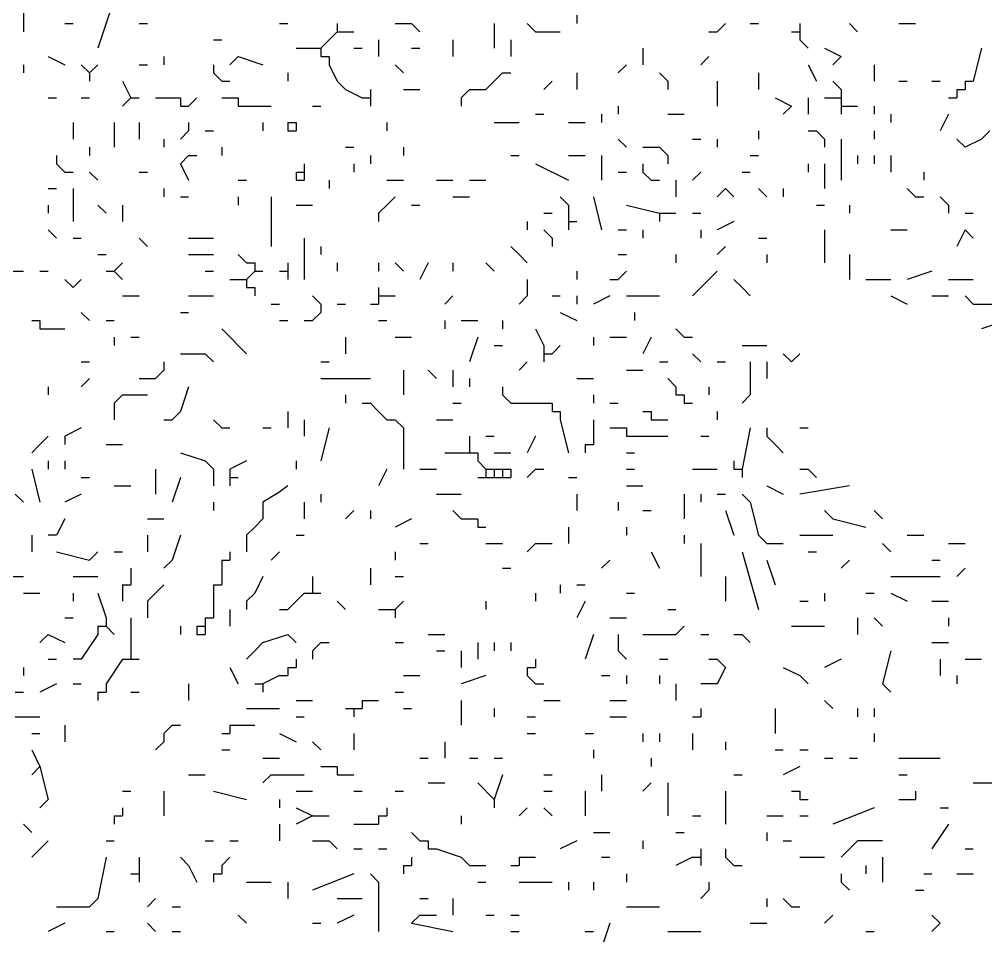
# Model space of a CAD drawing. Header units: inches. Extents: x 0 to 7.16, y 0 to 9.76.
# Drawn here: x 3.055 to 4.225, y 5.195 to 6.305 of the extents above; entities that cross this region are included whole.
import ezdxf

# ---------------------------------------------------------------- set-up
doc = ezdxf.new("R2010")
doc.units = ezdxf.units.IN
doc.header["$MEASUREMENT"] = 0

# ---------------------------------------------------------------- blocks, each defined once
blk = doc.blocks.new('drevoo')
at = {"linetype": 'Continuous'}
for points in [[(184.3202, -561.2801), (184.3002, -561.3401)], [(184.2102, -561.2901), (184.2102, -561.3201)], [(184.8802, -561.3001), (184.8802, -561.3101)], [(184.2602, -561.3101), (184.2702, -561.3101)], [(184.3502, -561.3101), (184.3602, -561.3101)], [(184.5202, -561.3101), (184.5302, -561.3101)], [(184.5902, -561.3101), (184.5902, -561.3201)], [(184.6602, -561.3101), (184.6802, -561.3101)], [(184.6802, -561.3101), (184.6902, -561.3201)], [(184.7802, -561.3101), (184.7802, -561.3401)], [(184.8202, -561.3101), (184.8302, -561.3201)], [(185.0602, -561.3101), (185.0502, -561.3201)], [(185.0902, -561.3101), (185.1002, -561.3101)], [(185.1502, -561.3101), (185.1502, -561.3201)], [(185.2102, -561.3101), (185.2202, -561.3201)], [(185.2702, -561.3101), (185.2902, -561.3101)], [(184.4402, -561.3301), (184.4502, -561.3301)], [(184.5902, -561.3201), (184.5702, -561.3401)], [(184.5902, -561.3201), (184.6002, -561.3201)], [(184.6002, -561.3201), (184.6102, -561.3201)], [(184.6402, -561.3301), (184.6402, -561.3501)], [(184.7302, -561.3301), (184.7302, -561.3501)], [(184.8002, -561.3301), (184.8002, -561.3501)], [(184.8302, -561.3201), (184.8602, -561.3201)], [(185.0402, -561.3201), (185.0502, -561.3201)], [(185.1402, -561.3201), (185.1502, -561.3201)], [(185.1502, -561.3201), (185.1502, -561.3301)], [(185.1502, -561.3301), (185.1602, -561.3401)], [(184.5402, -561.3401), (184.5602, -561.3401)], [(184.5602, -561.3401), (184.5702, -561.3401)], [(184.5702, -561.3401), (184.5702, -561.3501)], [(184.6102, -561.3401), (184.6202, -561.3401)], [(184.6802, -561.3401), (184.6902, -561.3401)], [(184.9602, -561.3401), (184.9602, -561.3601)], [(185.1802, -561.3401), (185.2002, -561.3501)], [(185.3702, -561.3401), (185.3602, -561.3801)], [(184.2402, -561.3501), (184.2602, -561.3601)], [(184.3802, -561.3501), (184.3802, -561.3601)], [(184.4602, -561.3601), (184.4702, -561.3501), (184.5002, -561.3601)], [(184.5702, -561.3501), (184.5802, -561.3501)], [(184.5802, -561.3501), (184.5802, -561.3601)], [(185.0402, -561.3501), (185.0302, -561.3601)], [(185.2002, -561.3501), (185.1902, -561.3601)], [(184.2102, -561.3601), (184.2102, -561.3701)], [(184.2802, -561.3601), (184.2902, -561.3701)], [(184.3002, -561.3601), (184.2902, -561.3701)], [(184.3502, -561.3601), (184.3602, -561.3601)], [(184.4402, -561.3601), (184.4402, -561.3701)], [(184.5802, -561.3601), (184.5902, -561.3801)], [(184.6602, -561.3601), (184.6702, -561.3701)], [(184.9402, -561.3601), (184.9302, -561.3701)], [(185.1602, -561.3601), (185.1702, -561.3801)], [(185.2402, -561.3601), (185.2402, -561.3801)], [(184.2902, -561.3701), (184.2902, -561.3801)], [(184.4402, -561.3701), (184.4502, -561.3801)], [(184.5302, -561.3701), (184.5302, -561.3801)], [(184.7902, -561.3701), (184.7802, -561.3801)], [(184.7902, -561.3701), (184.8002, -561.3701)], [(184.8802, -561.3701), (184.8802, -561.3901)], [(184.9802, -561.3701), (184.9902, -561.3801)], [(185.1002, -561.3701), (185.1002, -561.3901)], [(184.3302, -561.3801), (184.3402, -561.4001)], [(184.4502, -561.3801), (184.4602, -561.3801)], [(184.5902, -561.3801), (184.6002, -561.3901)], [(184.7802, -561.3801), (184.7702, -561.3901)], [(184.8502, -561.3801), (184.8402, -561.3901)], [(184.9902, -561.3801), (184.9902, -561.3901)], [(185.0502, -561.3801), (185.0502, -561.4101)], [(185.1902, -561.3801), (185.2002, -561.3901)], [(185.2702, -561.3801), (185.2802, -561.3801)], [(185.3102, -561.3801), (185.3202, -561.3801)], [(185.3502, -561.3801), (185.3502, -561.3901)], [(185.3502, -561.3801), (185.3602, -561.3801)], [(184.2402, -561.4001), (184.2502, -561.4001)], [(184.2802, -561.4001), (184.2902, -561.4001)], [(184.3402, -561.4001), (184.3302, -561.4101)], [(184.3402, -561.4001), (184.3502, -561.4001)], [(184.3702, -561.4001), (184.3902, -561.4001)], [(184.3902, -561.4001), (184.4002, -561.4001)], [(184.4002, -561.4001), (184.4002, -561.4101)], [(184.4202, -561.4001), (184.4102, -561.4101)], [(184.4502, -561.4001), (184.4602, -561.4001)], [(184.4602, -561.4001), (184.4702, -561.4001)], [(184.4702, -561.4001), (184.4702, -561.4101)], [(184.6002, -561.3901), (184.6202, -561.4001)], [(184.6202, -561.4001), (184.6302, -561.4001)], [(184.6302, -561.3901), (184.6302, -561.4001)], [(184.6302, -561.4001), (184.6302, -561.4101)], [(184.6702, -561.3901), (184.6902, -561.3901)], [(184.7502, -561.3901), (184.7402, -561.4001)], [(184.7402, -561.4001), (184.7402, -561.4101)], [(184.7502, -561.3901), (184.7702, -561.3901)], [(185.1202, -561.4001), (185.1402, -561.4101)], [(185.1602, -561.4001), (185.1602, -561.4201)], [(185.1802, -561.4001), (185.1902, -561.4001)], [(185.1902, -561.4001), (185.2002, -561.4001)], [(185.2002, -561.3901), (185.2002, -561.4001)], [(185.2002, -561.4001), (185.2002, -561.4101)], [(185.3302, -561.4001), (185.3402, -561.4001)], [(185.3402, -561.3901), (185.3402, -561.4001)], [(185.3402, -561.3901), (185.3502, -561.3901)], [(184.4002, -561.4101), (184.4102, -561.4101)], [(184.4702, -561.4101), (184.4802, -561.4101)], [(184.4802, -561.4101), (184.5102, -561.4101)], [(184.5602, -561.4101), (184.5702, -561.4101)], [(184.9302, -561.4101), (184.9302, -561.4201)], [(185.1402, -561.4101), (185.1302, -561.4201)], [(185.2002, -561.4101), (185.2002, -561.4201)], [(185.2002, -561.4101), (185.2102, -561.4101)], [(185.2102, -561.4101), (185.2202, -561.4101)], [(185.2402, -561.4101), (185.2402, -561.4201)], [(184.8302, -561.4201), (184.8402, -561.4201)], [(184.9102, -561.4201), (184.9102, -561.4301)], [(184.9902, -561.4201), (185.0102, -561.4201)], [(185.2602, -561.4201), (185.2602, -561.4301)], [(185.3302, -561.4201), (185.3202, -561.4401)], [(184.2702, -561.4301), (184.2702, -561.4501)], [(184.3202, -561.4301), (184.3202, -561.4601)], [(184.3502, -561.4301), (184.3502, -561.4501)], [(184.4102, -561.4301), (184.4102, -561.4401)], [(184.5002, -561.4301), (184.5002, -561.4401)], [(184.5302, -561.4301), (184.5302, -561.4401)], [(184.5302, -561.4301), (184.5402, -561.4301)], [(184.5402, -561.4301), (184.5402, -561.4401)], [(184.6502, -561.4301), (184.6502, -561.4401)], [(184.7802, -561.4301), (184.8102, -561.4301)], [(184.8702, -561.4301), (184.8902, -561.4301)], [(184.4102, -561.4401), (184.4002, -561.4501)], [(184.4302, -561.4401), (184.4402, -561.4401)], [(184.5302, -561.4401), (184.5402, -561.4401)], [(185.1002, -561.4401), (185.1002, -561.4501)], [(185.1602, -561.4401), (185.1702, -561.4401)], [(185.1702, -561.4401), (185.1802, -561.4501)], [(185.2402, -561.4401), (185.2402, -561.4501)], [(185.3802, -561.4401), (185.3702, -561.4501)], [(184.3802, -561.4501), (184.3802, -561.4601)], [(184.9302, -561.4501), (184.9402, -561.4601)], [(185.0202, -561.4501), (185.0302, -561.4501)], [(185.0502, -561.4501), (185.0502, -561.4601)], [(185.1802, -561.4501), (185.1802, -561.4601)], [(185.2002, -561.4501), (185.2002, -561.5001)], [(185.3402, -561.4501), (185.3502, -561.4601)], [(185.3702, -561.4501), (185.3502, -561.4601)], [(184.2502, -561.4701), (184.2502, -561.4801)], [(184.2902, -561.4601), (184.2902, -561.4701)], [(184.4102, -561.4701), (184.4002, -561.4801)], [(184.4102, -561.4701), (184.4202, -561.4701)], [(184.4502, -561.4601), (184.4502, -561.4701)], [(184.6002, -561.4601), (184.6102, -561.4601)], [(184.6302, -561.4701), (184.6302, -561.4801)], [(184.6702, -561.4601), (184.6702, -561.4701)], [(184.8002, -561.4701), (184.8102, -561.4701)], [(184.8702, -561.4701), (184.8902, -561.4701)], [(184.9102, -561.4701), (184.9102, -561.5001)], [(184.9602, -561.4601), (184.9802, -561.4601)], [(184.9802, -561.4601), (184.9902, -561.4701)], [(184.9902, -561.4701), (184.9902, -561.4801)], [(185.0902, -561.4701), (185.1002, -561.4701)], [(185.2202, -561.4701), (185.2202, -561.4801)], [(185.2402, -561.4701), (185.2402, -561.4801)], [(185.2602, -561.4701), (185.2602, -561.4901)], [(184.2502, -561.4801), (184.2602, -561.4901)], [(184.4002, -561.4801), (184.4102, -561.5001)], [(184.5502, -561.4801), (184.5502, -561.4901)], [(184.6102, -561.4801), (184.6102, -561.4901)], [(184.8302, -561.4801), (184.8702, -561.5001)], [(184.9602, -561.4801), (184.9602, -561.4901)], [(185.1602, -561.4801), (185.1602, -561.4901)], [(185.1802, -561.4801), (185.1802, -561.5101)], [(184.2602, -561.4901), (184.2702, -561.4901)], [(184.2902, -561.4901), (184.3002, -561.5001)], [(184.3502, -561.4901), (184.3602, -561.4901)], [(184.5402, -561.4901), (184.5402, -561.5001)], [(184.5402, -561.4901), (184.5502, -561.4901)], [(184.5502, -561.4901), (184.5502, -561.5001)], [(184.9302, -561.4901), (184.9402, -561.4901)], [(184.9602, -561.4901), (184.9702, -561.5001)], [(185.0302, -561.4901), (185.0202, -561.5001)], [(185.0802, -561.4901), (185.0902, -561.4901)], [(185.3002, -561.4901), (185.3002, -561.5001)], [(184.4702, -561.5001), (184.4802, -561.5001)], [(184.5402, -561.5001), (184.5502, -561.5001)], [(184.5802, -561.5001), (184.5802, -561.5101)], [(184.6502, -561.5001), (184.6702, -561.5001)], [(184.7102, -561.5001), (184.7302, -561.5001)], [(184.7502, -561.5001), (184.7702, -561.5001)], [(184.9702, -561.5001), (184.9802, -561.5001)], [(185.0002, -561.5001), (185.0002, -561.5201)], [(184.2402, -561.5101), (184.2502, -561.5101)], [(184.2702, -561.5101), (184.2702, -561.5501)], [(184.3802, -561.5101), (184.3802, -561.5201)], [(185.0602, -561.5101), (185.0502, -561.5201)], [(185.0602, -561.5101), (185.0702, -561.5201)], [(185.1002, -561.5101), (185.1102, -561.5201)], [(185.1302, -561.5101), (185.1302, -561.5201)], [(185.2802, -561.5101), (185.2902, -561.5201)], [(184.4002, -561.5201), (184.4102, -561.5201)], [(184.4702, -561.5201), (184.4702, -561.5301)], [(184.5102, -561.5201), (184.5102, -561.5801)], [(184.6602, -561.5201), (184.6502, -561.5301)], [(184.7302, -561.5201), (184.7502, -561.5201)], [(184.8602, -561.5201), (184.8702, -561.5301)], [(184.9002, -561.5201), (184.9102, -561.5601)], [(185.2902, -561.5201), (185.3002, -561.5201)], [(185.3202, -561.5201), (185.3302, -561.5301)], [(184.2402, -561.5301), (184.2402, -561.5401)], [(184.3002, -561.5301), (184.3102, -561.5401)], [(184.3302, -561.5301), (184.3302, -561.5501)], [(184.5402, -561.5301), (184.5602, -561.5301)], [(184.6502, -561.5301), (184.6402, -561.5401)], [(184.6402, -561.5401), (184.6402, -561.5501)], [(184.6802, -561.5301), (184.6902, -561.5301)], [(184.8402, -561.5401), (184.8502, -561.5401)], [(184.8702, -561.5301), (184.8702, -561.5401)], [(184.8702, -561.5401), (184.8702, -561.5501)], [(184.9402, -561.5301), (184.9802, -561.5401)], [(184.9802, -561.5401), (184.9802, -561.5501)], [(184.9802, -561.5401), (184.9902, -561.5401)], [(184.9902, -561.5401), (185.0002, -561.5401)], [(185.0202, -561.5401), (185.0302, -561.5401)], [(185.1702, -561.5301), (185.1802, -561.5301)], [(185.2102, -561.5301), (185.2102, -561.5401)], [(185.3302, -561.5301), (185.3302, -561.5401)], [(185.3502, -561.5401), (185.3602, -561.5401)], [(184.8202, -561.5501), (184.8202, -561.5601)], [(184.8702, -561.5501), (184.8702, -561.5601)], [(184.8702, -561.5501), (184.8802, -561.5501)], [(185.0702, -561.5501), (185.0502, -561.5601)], [(184.2402, -561.5601), (184.2502, -561.5701)], [(184.8402, -561.5601), (184.8502, -561.5701)], [(184.9302, -561.5601), (184.9402, -561.5601)], [(184.9602, -561.5601), (184.9602, -561.5701)], [(185.0302, -561.5601), (185.0302, -561.5701)], [(185.1802, -561.5601), (185.1802, -561.6001)], [(185.2602, -561.5601), (185.2802, -561.5601)], [(185.3502, -561.5601), (185.3402, -561.5801)], [(185.3502, -561.5601), (185.3602, -561.5701)], [(184.2702, -561.5701), (184.2802, -561.5701)], [(184.3502, -561.5701), (184.3602, -561.5801)], [(184.4102, -561.5701), (184.4402, -561.5701)], [(184.5502, -561.5701), (184.5502, -561.6201)], [(184.8502, -561.5701), (184.8502, -561.5801)], [(185.1002, -561.5701), (185.1102, -561.5701)], [(184.5702, -561.5801), (184.5702, -561.5901)], [(184.8002, -561.5801), (184.8102, -561.5901)], [(185.0602, -561.5801), (185.0502, -561.5901)], [(184.3002, -561.5901), (184.3102, -561.5901)], [(184.4102, -561.5901), (184.4402, -561.5901)], [(184.4702, -561.5901), (184.4802, -561.6001)], [(184.8102, -561.5901), (184.8202, -561.6001)], [(184.9302, -561.5901), (184.9402, -561.5901)], [(185.0002, -561.5901), (185.0002, -561.6001)], [(185.1102, -561.5901), (185.1102, -561.6001)], [(185.2102, -561.5901), (185.2102, -561.6201)], [(184.1702, -561.6101), (184.2102, -561.6101)], [(184.2302, -561.6101), (184.2402, -561.6101)], [(184.3102, -561.6101), (184.3202, -561.6101)], [(184.3302, -561.6001), (184.3202, -561.6101)], [(184.3202, -561.6101), (184.3302, -561.6201)], [(184.4302, -561.6101), (184.4402, -561.6101)], [(184.4802, -561.6001), (184.4902, -561.6001)], [(184.4902, -561.6101), (184.4802, -561.6201)], [(184.4902, -561.6001), (184.4902, -561.6101)], [(184.4902, -561.6101), (184.5002, -561.6101)], [(184.5202, -561.6101), (184.5302, -561.6101)], [(184.5302, -561.6001), (184.5302, -561.6101)], [(184.5302, -561.6101), (184.5302, -561.6201)], [(184.5902, -561.6001), (184.5902, -561.6101)], [(184.6402, -561.6001), (184.6402, -561.6101)], [(184.6602, -561.6001), (184.6702, -561.6101)], [(184.7002, -561.6001), (184.6902, -561.6201)], [(184.7302, -561.6001), (184.7302, -561.6101)], [(184.7702, -561.6001), (184.7802, -561.6101)], [(184.8802, -561.6101), (184.8802, -561.6201)], [(184.9402, -561.6101), (184.9302, -561.6201)], [(185.0502, -561.6101), (185.0402, -561.6201)], [(185.3102, -561.6101), (185.2802, -561.6201)], [(184.2602, -561.6201), (184.2702, -561.6301)], [(184.2802, -561.6201), (184.2702, -561.6301)], [(184.4602, -561.6201), (184.4702, -561.6201)], [(184.4702, -561.6201), (184.4802, -561.6201)], [(184.4802, -561.6201), (184.4802, -561.6301)], [(184.8202, -561.6201), (184.8202, -561.6401)], [(184.9202, -561.6201), (184.9302, -561.6201)], [(185.0402, -561.6201), (185.0302, -561.6301)], [(185.0702, -561.6201), (185.0802, -561.6301)], [(185.2302, -561.6201), (185.2602, -561.6201)], [(185.3302, -561.6201), (185.3602, -561.6201)], [(184.4802, -561.6301), (184.4902, -561.6301)], [(184.4902, -561.6301), (184.4902, -561.6401)], [(184.6402, -561.6301), (184.6402, -561.6401)], [(185.0302, -561.6301), (185.0202, -561.6401)], [(185.0802, -561.6301), (185.0902, -561.6401)], [(184.3302, -561.6401), (184.3502, -561.6401)], [(184.4102, -561.6401), (184.4402, -561.6401)], [(184.5602, -561.6401), (184.5702, -561.6501)], [(184.6402, -561.6401), (184.6402, -561.6501)], [(184.6402, -561.6401), (184.6502, -561.6401)], [(184.6502, -561.6401), (184.6602, -561.6401)], [(184.7302, -561.6401), (184.7202, -561.6501)], [(184.8202, -561.6401), (184.8102, -561.6501)], [(184.8502, -561.6401), (184.8602, -561.6401)], [(184.8802, -561.6401), (184.8802, -561.6501)], [(184.9202, -561.6401), (184.9002, -561.6501)], [(184.9402, -561.6401), (184.9802, -561.6401)], [(185.2602, -561.6401), (185.2802, -561.6501)], [(185.3102, -561.6401), (185.3302, -561.6401)], [(185.3502, -561.6401), (185.3602, -561.6501)], [(184.5102, -561.6501), (184.5202, -561.6501)], [(184.5702, -561.6501), (184.5702, -561.6601)], [(184.5902, -561.6501), (184.6002, -561.6501)], [(184.6302, -561.6501), (184.6402, -561.6501)], [(185.3602, -561.6501), (185.4002, -561.6501)], [(184.2202, -561.6701), (184.2302, -561.6701)], [(184.2302, -561.6701), (184.2302, -561.6801)], [(184.2802, -561.6601), (184.2902, -561.6701)], [(184.3102, -561.6701), (184.3202, -561.6701)], [(184.4002, -561.6601), (184.4102, -561.6601)], [(184.5202, -561.6701), (184.5302, -561.6701)], [(184.5502, -561.6701), (184.5602, -561.6701)], [(184.5702, -561.6601), (184.5602, -561.6701)], [(184.6402, -561.6701), (184.6502, -561.6701)], [(184.7202, -561.6701), (184.7202, -561.6801)], [(184.7402, -561.6701), (184.7602, -561.6701)], [(184.7902, -561.6701), (184.7902, -561.6801)], [(184.8602, -561.6601), (184.8802, -561.6701)], [(184.9502, -561.6601), (184.9502, -561.6701)], [(185.4002, -561.6701), (185.3702, -561.6801)], [(184.2302, -561.6801), (184.2402, -561.6801)], [(184.2402, -561.6801), (184.2602, -561.6801)], [(184.4502, -561.6801), (184.4802, -561.7101)], [(184.8302, -561.6801), (184.8402, -561.7001)], [(185.0002, -561.6801), (185.0102, -561.6901)], [(184.3202, -561.6901), (184.3202, -561.7001)], [(184.3402, -561.6901), (184.3502, -561.6901)], [(184.6002, -561.6901), (184.6002, -561.7101)], [(184.6602, -561.6901), (184.6802, -561.6901)], [(184.7602, -561.6901), (184.7502, -561.7201)], [(184.9002, -561.6901), (184.9002, -561.7001)], [(184.9202, -561.6901), (184.9402, -561.6901)], [(184.9702, -561.6901), (184.9602, -561.7101)], [(185.0102, -561.6901), (185.0202, -561.6901)], [(184.7802, -561.7001), (184.7902, -561.7001)], [(184.8402, -561.7001), (184.8402, -561.7101)], [(184.8602, -561.7001), (184.8502, -561.7101)], [(185.0802, -561.7001), (185.1102, -561.7001)], [(184.4002, -561.7101), (184.4302, -561.7101)], [(184.4302, -561.7101), (184.4402, -561.7201)], [(184.8402, -561.7101), (184.8402, -561.7201)], [(184.8402, -561.7101), (184.8502, -561.7101)], [(185.0202, -561.7101), (185.0302, -561.7201)], [(185.1502, -561.7101), (185.1402, -561.7201), (185.1302, -561.7101)], [(184.2802, -561.7201), (184.2902, -561.7201)], [(184.3802, -561.7201), (184.3802, -561.7301)], [(184.5702, -561.7201), (184.5802, -561.7201)], [(184.8202, -561.7201), (184.8102, -561.7301)], [(184.9802, -561.7201), (184.9902, -561.7201)], [(185.0502, -561.7201), (185.0602, -561.7201)], [(185.0902, -561.7201), (185.0902, -561.7601)], [(185.1102, -561.7201), (185.1102, -561.7401)], [(184.2902, -561.7401), (184.2802, -561.7501)], [(184.3502, -561.7401), (184.3702, -561.7401)], [(184.3802, -561.7301), (184.3702, -561.7401)], [(184.5702, -561.7401), (184.6302, -561.7401)], [(184.6702, -561.7301), (184.6702, -561.7601)], [(184.7002, -561.7301), (184.7102, -561.7401)], [(184.7302, -561.7301), (184.7302, -561.7501)], [(184.7502, -561.7401), (184.7502, -561.7501)], [(184.8802, -561.7401), (184.9002, -561.7401)], [(184.9402, -561.7301), (184.9602, -561.7301)], [(184.9902, -561.7401), (185.0002, -561.7501)], [(184.2402, -561.7501), (184.2402, -561.7601)], [(184.4102, -561.7501), (184.4002, -561.7801)], [(184.7902, -561.7501), (184.7902, -561.7601)], [(185.0002, -561.7501), (185.0002, -561.7601)], [(185.0402, -561.7501), (185.0402, -561.7601)], [(184.3302, -561.7601), (184.3202, -561.7701)], [(184.3302, -561.7601), (184.3602, -561.7601)], [(184.6002, -561.7601), (184.6002, -561.7701)], [(184.7902, -561.7601), (184.8002, -561.7701)], [(184.9002, -561.7601), (184.9002, -561.7701)], [(185.0002, -561.7601), (185.0102, -561.7601)], [(185.0102, -561.7601), (185.0102, -561.7701)], [(185.0902, -561.7601), (185.0802, -561.7701)], [(184.3202, -561.7701), (184.3202, -561.7901)], [(184.6202, -561.7701), (184.6302, -561.7701)], [(184.6302, -561.7701), (184.6402, -561.7801)], [(184.7302, -561.7701), (184.7402, -561.7701)], [(184.8002, -561.7701), (184.8502, -561.7701)], [(184.8502, -561.7701), (184.8502, -561.7801)], [(184.9202, -561.7701), (184.9302, -561.7701)], [(185.0102, -561.7701), (185.0202, -561.7701)], [(184.4002, -561.7801), (184.3902, -561.7901)], [(184.5302, -561.7801), (184.5302, -561.8001)], [(184.6402, -561.7801), (184.6502, -561.7901)], [(184.8502, -561.7801), (184.8602, -561.7801)], [(184.8602, -561.7801), (184.8602, -561.7901)], [(184.9602, -561.7801), (184.9702, -561.7801)], [(184.9702, -561.7801), (184.9702, -561.7901)], [(185.0502, -561.7801), (185.0502, -561.7901)], [(184.3802, -561.7901), (184.3902, -561.7901)], [(184.4402, -561.7901), (184.4502, -561.8001)], [(184.5502, -561.7901), (184.5502, -561.8101)], [(184.6502, -561.7901), (184.6602, -561.7901)], [(184.6602, -561.7901), (184.6702, -561.8001)], [(184.7102, -561.7901), (184.7302, -561.7901)], [(184.8602, -561.7901), (184.8702, -561.8301)], [(184.9002, -561.7901), (184.9002, -561.8101)], [(184.9702, -561.7901), (184.9802, -561.7901)], [(184.9802, -561.7901), (184.9902, -561.7901)], [(184.2402, -561.8101), (184.2302, -561.8201)], [(184.2802, -561.8001), (184.2602, -561.8101), (184.2602, -561.8201)], [(184.4502, -561.8001), (184.4602, -561.8001)], [(184.5002, -561.8001), (184.5102, -561.8001)], [(184.5802, -561.8001), (184.5702, -561.8401)], [(184.6702, -561.8001), (184.6702, -561.8501)], [(184.7502, -561.8101), (184.7502, -561.8201)], [(184.7702, -561.8101), (184.7802, -561.8101)], [(184.8302, -561.8101), (184.8202, -561.8301)], [(184.9002, -561.8101), (184.9002, -561.8201)], [(184.9202, -561.8001), (184.9302, -561.8001)], [(184.9302, -561.8001), (184.9402, -561.8001)], [(184.9402, -561.8001), (184.9402, -561.8101)], [(184.9402, -561.8101), (184.9502, -561.8101)], [(184.9502, -561.8101), (184.9902, -561.8101)], [(185.0302, -561.8101), (185.0402, -561.8101)], [(185.0902, -561.8001), (185.0802, -561.8501)], [(185.1102, -561.8001), (185.1102, -561.8101)], [(185.1102, -561.8101), (185.1202, -561.8201)], [(185.1502, -561.8001), (185.1602, -561.8001)], [(184.2302, -561.8201), (184.2202, -561.8301)], [(184.3102, -561.8201), (184.3302, -561.8201)], [(184.7502, -561.8201), (184.7502, -561.8301)], [(184.8902, -561.8201), (184.8902, -561.8301)], [(184.8902, -561.8201), (184.9002, -561.8201)], [(185.1202, -561.8201), (185.1302, -561.8301)], [(184.4002, -561.8301), (184.4302, -561.8401)], [(184.7202, -561.8301), (184.7402, -561.8301)], [(184.7402, -561.8301), (184.7502, -561.8301)], [(184.7502, -561.8301), (184.7602, -561.8301)], [(184.7602, -561.8301), (184.7602, -561.8401)], [(184.7802, -561.8301), (184.8002, -561.8301)], [(184.9402, -561.8301), (184.9502, -561.8301)], [(184.2402, -561.8401), (184.2402, -561.8501)], [(184.2602, -561.8401), (184.2602, -561.8501)], [(184.4302, -561.8401), (184.4402, -561.8501)], [(184.4802, -561.8401), (184.4602, -561.8501)], [(184.5402, -561.8401), (184.5402, -561.8501)], [(184.7602, -561.8401), (184.7702, -561.8501)], [(185.0702, -561.8401), (185.0702, -561.8501)], [(184.2202, -561.8501), (184.2302, -561.8901)], [(184.3702, -561.8501), (184.3702, -561.8801)], [(184.4402, -561.8501), (184.4402, -561.8701)], [(184.4602, -561.8501), (184.4602, -561.8601)], [(184.6502, -561.8501), (184.6402, -561.8701)], [(184.6902, -561.8501), (184.7102, -561.8501)], [(184.7702, -561.8501), (184.7702, -561.8601)], [(184.7702, -561.8501), (184.7802, -561.8501)], [(184.7802, -561.8501), (184.7802, -561.8601)], [(184.7802, -561.8501), (184.7902, -561.8501)], [(184.7902, -561.8501), (184.7902, -561.8601)], [(184.7902, -561.8501), (184.8002, -561.8501)], [(184.8002, -561.8501), (184.8002, -561.8601)], [(184.8302, -561.8501), (184.8202, -561.8601)], [(184.8302, -561.8501), (184.8402, -561.8501)], [(184.9402, -561.8501), (184.9502, -561.8501)], [(185.0202, -561.8501), (185.0502, -561.8501)], [(185.0702, -561.8501), (185.0802, -561.8501)], [(185.0802, -561.8501), (185.0802, -561.8601)], [(185.1502, -561.8501), (185.1602, -561.8501)], [(185.1602, -561.8501), (185.1702, -561.8601)], [(184.2802, -561.8601), (184.2902, -561.8601)], [(184.4002, -561.8601), (184.3902, -561.8901)], [(184.4602, -561.8601), (184.4602, -561.8701)], [(184.4602, -561.8601), (184.4702, -561.8601)], [(184.7602, -561.8601), (184.7702, -561.8601)], [(184.7702, -561.8601), (184.7802, -561.8601)], [(184.7802, -561.8601), (184.7902, -561.8601)], [(184.7902, -561.8601), (184.8002, -561.8601)], [(184.8702, -561.8601), (184.8802, -561.8601)], [(184.2002, -561.8801), (184.2102, -561.8901)], [(184.2802, -561.8801), (184.2602, -561.8901)], [(184.3202, -561.8701), (184.3402, -561.8701)], [(184.5302, -561.8701), (184.5192, -561.8781), (184.5002, -561.8901), (184.5002, -561.9101)], [(184.5702, -561.8801), (184.5702, -561.8901)], [(184.7102, -561.8801), (184.7402, -561.8801)], [(184.8802, -561.8801), (184.8802, -561.9001)], [(184.9402, -561.8701), (184.9602, -561.8701)], [(185.0102, -561.8801), (185.0102, -561.9101)], [(185.0302, -561.8801), (185.0302, -561.8901)], [(185.0502, -561.8801), (185.0602, -561.8801)], [(185.0802, -561.8801), (185.0902, -561.8901)], [(185.1102, -561.8701), (185.1302, -561.8801)], [(185.2102, -561.8701), (185.1502, -561.8801)], [(184.4402, -561.8901), (184.4402, -561.9001)], [(184.5502, -561.8901), (184.5502, -561.9101)], [(184.9302, -561.8901), (184.9302, -561.9001)], [(185.0902, -561.8901), (185.1002, -561.9301)], [(184.6102, -561.9001), (184.6002, -561.9101)], [(184.6302, -561.9001), (184.6302, -561.9101)], [(184.7302, -561.9001), (184.7402, -561.9101)], [(184.9602, -561.9001), (184.9702, -561.9001)], [(185.0602, -561.9001), (185.0702, -561.9301)], [(185.1802, -561.9001), (185.1902, -561.9101)], [(185.2402, -561.9001), (185.2502, -561.9101)], [(184.2602, -561.9101), (184.2502, -561.9301), (184.2402, -561.9301)], [(184.3602, -561.9101), (184.3802, -561.9101)], [(184.5002, -561.9101), (184.4902, -561.9201)], [(184.6802, -561.9101), (184.6602, -561.9201)], [(184.7402, -561.9101), (184.7502, -561.9101)], [(184.7502, -561.9101), (184.7602, -561.9101)], [(184.7602, -561.9101), (184.7602, -561.9201)], [(185.1902, -561.9101), (185.2302, -561.9201)], [(184.4902, -561.9201), (184.4802, -561.9301)], [(184.7602, -561.9201), (184.7702, -561.9201)], [(184.8702, -561.9201), (184.8702, -561.9401)], [(184.9402, -561.9201), (184.9402, -561.9301)], [(184.2202, -561.9301), (184.2202, -561.9501)], [(184.3602, -561.9301), (184.3602, -561.9501)], [(184.4002, -561.9301), (184.3902, -561.9601)], [(184.4802, -561.9301), (184.4802, -561.9501)], [(184.5402, -561.9301), (184.5502, -561.9301)], [(185.0102, -561.9301), (185.0102, -561.9401)], [(185.1002, -561.9301), (185.1102, -561.9401)], [(185.1502, -561.9301), (185.1902, -561.9301)], [(185.2802, -561.9301), (185.3002, -561.9301)], [(184.2502, -561.9501), (184.2902, -561.9601)], [(184.3002, -561.9501), (184.2902, -561.9601)], [(184.3202, -561.9501), (184.3302, -561.9501)], [(184.4602, -561.9501), (184.4602, -561.9601)], [(184.5202, -561.9501), (184.5102, -561.9601)], [(184.6602, -561.9501), (184.6602, -561.9601)], [(184.6902, -561.9401), (184.7002, -561.9401)], [(184.7702, -561.9401), (184.7902, -561.9401)], [(184.8302, -561.9401), (184.8202, -561.9501)], [(184.8302, -561.9401), (184.8502, -561.9401)], [(184.9702, -561.9501), (184.9802, -561.9701)], [(185.0302, -561.9401), (185.0302, -561.9801)], [(185.0802, -561.9501), (185.1002, -562.0201)], [(185.1102, -561.9401), (185.1302, -561.9401)], [(185.1602, -561.9501), (185.1702, -561.9501)], [(185.2502, -561.9401), (185.2602, -561.9501)], [(185.3302, -561.9401), (185.3502, -561.9401)], [(184.3902, -561.9601), (184.3802, -561.9701)], [(184.4502, -561.9601), (184.4502, -561.9701)], [(184.4502, -561.9601), (184.4602, -561.9601)], [(184.9202, -561.9601), (184.9102, -561.9701)], [(185.1102, -561.9601), (185.1202, -561.9901)], [(185.2102, -561.9601), (185.2002, -561.9701)], [(185.3102, -561.9601), (185.3202, -561.9601)], [(184.3402, -561.9701), (184.3402, -561.9801)], [(184.4502, -561.9701), (184.4502, -561.9801)], [(184.6302, -561.9701), (184.6302, -561.9901)], [(184.7902, -561.9701), (184.8002, -561.9701)], [(185.3502, -561.9701), (185.3402, -561.9801)], [(184.1902, -561.9801), (184.2102, -561.9801)], [(184.2702, -561.9801), (184.3002, -561.9801)], [(184.3402, -561.9801), (184.3402, -561.9901)], [(184.4502, -561.9801), (184.4502, -561.9901)], [(184.5002, -561.9801), (184.4902, -562.0001)], [(184.5602, -561.9801), (184.5602, -561.9901)], [(184.6602, -561.9801), (184.6702, -561.9801)], [(185.0602, -561.9801), (185.0602, -562.0101)], [(185.2602, -561.9801), (185.3202, -561.9801)], [(184.3302, -561.9901), (184.3302, -562.0001)], [(184.3302, -561.9901), (184.3402, -561.9901)], [(184.3802, -561.9901), (184.3602, -562.0101), (184.3602, -562.0301)], [(184.4402, -561.9901), (184.4402, -562.0001)], [(184.4402, -561.9901), (184.4502, -561.9901)], [(184.5602, -561.9901), (184.5602, -562.0001)], [(184.8602, -561.9901), (184.8602, -562.0001)], [(184.8802, -561.9901), (184.8902, -561.9901)], [(184.2102, -562.0001), (184.2302, -562.0001)], [(184.2702, -562.0001), (184.2702, -562.0101)], [(184.3002, -562.0001), (184.3102, -562.0301)], [(184.3302, -562.0001), (184.3302, -562.0101)], [(184.4402, -562.0001), (184.4402, -562.0201)], [(184.4902, -562.0001), (184.4802, -562.0101)], [(184.5502, -562.0001), (184.5402, -562.0101)], [(184.5502, -562.0001), (184.5602, -562.0001)], [(184.5602, -562.0001), (184.5702, -562.0001)], [(184.8302, -562.0001), (184.8302, -562.0101)], [(184.9402, -562.0001), (184.9502, -562.0001)], [(185.1802, -562.0001), (185.1802, -562.0101)], [(185.2302, -562.0001), (185.2402, -562.0001)], [(185.2602, -562.0001), (185.2802, -562.0101)], [(184.4402, -562.0201), (184.4402, -562.0301)], [(184.4602, -562.0201), (184.4602, -562.0401)], [(184.4802, -562.0101), (184.4802, -562.0201)], [(184.5202, -562.0201), (184.5302, -562.0201)], [(184.5402, -562.0101), (184.5302, -562.0201)], [(184.5902, -562.0101), (184.6002, -562.0201)], [(184.6402, -562.0201), (184.6502, -562.0201)], [(184.6502, -562.0201), (184.6602, -562.0201)], [(184.6702, -562.0101), (184.6602, -562.0201)], [(184.6602, -562.0201), (184.6602, -562.0301)], [(184.7702, -562.0101), (184.7702, -562.0201)], [(184.8902, -562.0101), (184.8802, -562.0301)], [(184.9902, -562.0201), (185.0002, -562.0201)], [(185.1502, -562.0101), (185.1602, -562.0101)], [(185.3102, -562.0101), (185.3302, -562.0101)], [(184.2602, -562.0301), (184.2702, -562.0301)], [(184.3102, -562.0301), (184.3102, -562.0401)], [(184.3402, -562.0301), (184.3402, -562.0701)], [(184.4302, -562.0301), (184.4302, -562.0401)], [(184.4302, -562.0301), (184.4402, -562.0301)], [(184.9202, -562.0301), (184.9402, -562.0301)], [(185.2202, -562.0301), (185.2202, -562.0501)], [(185.2402, -562.0301), (185.2502, -562.0401)], [(185.3302, -562.0301), (185.3302, -562.0401)], [(184.3002, -562.0401), (184.3002, -562.0501)], [(184.3002, -562.0401), (184.3102, -562.0401)], [(184.3102, -562.0401), (184.3202, -562.0501)], [(184.4002, -562.0401), (184.4002, -562.0501)], [(184.4202, -562.0401), (184.4202, -562.0501)], [(184.4202, -562.0401), (184.4302, -562.0401)], [(184.4302, -562.0401), (184.4302, -562.0501)], [(185.0102, -562.0401), (185.0002, -562.0501)], [(185.1402, -562.0401), (185.1802, -562.0401)], [(184.2402, -562.0501), (184.2302, -562.0601)], [(184.2402, -562.0501), (184.2602, -562.0601)], [(184.3002, -562.0501), (184.2802, -562.0801), (184.2702, -562.0801)], [(184.4202, -562.0501), (184.4302, -562.0501)], [(184.5002, -562.0601), (184.5302, -562.0501), (184.5402, -562.0601)], [(184.7002, -562.0501), (184.7202, -562.0501)], [(184.9002, -562.0501), (184.8902, -562.0801)], [(184.9302, -562.0501), (184.9302, -562.0701)], [(184.9602, -562.0501), (185.0002, -562.0501)], [(185.0302, -562.0501), (185.0402, -562.0501)], [(185.0702, -562.0501), (185.0802, -562.0501)], [(185.0802, -562.0501), (185.0902, -562.0601)], [(184.5002, -562.0601), (184.4902, -562.0701)], [(184.5702, -562.0601), (184.5602, -562.0701)], [(184.5702, -562.0601), (184.5802, -562.0601)], [(184.6602, -562.0601), (184.6702, -562.0601)], [(184.7602, -562.0601), (184.7602, -562.0801)], [(184.7802, -562.0601), (184.7802, -562.0701)], [(184.8002, -562.0601), (184.8002, -562.0701)], [(185.3102, -562.0601), (185.3302, -562.0601)], [(184.3402, -562.0701), (184.3402, -562.0801)], [(184.4902, -562.0701), (184.4802, -562.0801)], [(184.5602, -562.0701), (184.5602, -562.0801)], [(184.7102, -562.0701), (184.7202, -562.0701)], [(184.7402, -562.0701), (184.7402, -562.0901)], [(184.9302, -562.0701), (184.9402, -562.0801)], [(185.2602, -562.0701), (185.2502, -562.1101), (185.2602, -562.1201)], [(184.2102, -562.0901), (184.2102, -562.1001)], [(184.2402, -562.0801), (184.2502, -562.0801)], [(184.3302, -562.0801), (184.3102, -562.1101)], [(184.3302, -562.0801), (184.3402, -562.0801)], [(184.3402, -562.0801), (184.3502, -562.0801)], [(184.4602, -562.0901), (184.4702, -562.1101)], [(184.5302, -562.0901), (184.5302, -562.1001)], [(184.5302, -562.0901), (184.5402, -562.0901)], [(184.5402, -562.0801), (184.5402, -562.0901)], [(184.8202, -562.0901), (184.8202, -562.1001)], [(184.8202, -562.0901), (184.8302, -562.0901)], [(184.8302, -562.0801), (184.8302, -562.0901)], [(184.9802, -562.0801), (184.9902, -562.0801)], [(185.0602, -562.0901), (185.0502, -562.1101), (185.0302, -562.1101)], [(185.0402, -562.0801), (185.0502, -562.0801)], [(185.0502, -562.0801), (185.0602, -562.0901)], [(185.1302, -562.0901), (185.1502, -562.1001)], [(185.2002, -562.0801), (185.1802, -562.0901)], [(185.3202, -562.0801), (185.3202, -562.1001)], [(185.3502, -562.0801), (185.3702, -562.0801)], [(184.5202, -562.1001), (184.5002, -562.1101)], [(184.5202, -562.1001), (184.5302, -562.1001)], [(184.6702, -562.1001), (184.6902, -562.1001)], [(184.7702, -562.1001), (184.7402, -562.1101)], [(184.8202, -562.1001), (184.8302, -562.1101)], [(184.9102, -562.1001), (184.9202, -562.1001)], [(184.9402, -562.1001), (184.9402, -562.1101)], [(184.9802, -562.1001), (184.9802, -562.1101)], [(185.1502, -562.1001), (185.1602, -562.1101)], [(185.3402, -562.1001), (185.3402, -562.1101)], [(184.2502, -562.1101), (184.2302, -562.1201)], [(184.2702, -562.1101), (184.2802, -562.1101)], [(184.3102, -562.1101), (184.3102, -562.1201)], [(184.4102, -562.1101), (184.4102, -562.1301)], [(184.4902, -562.1101), (184.5002, -562.1101)], [(184.5002, -562.1101), (184.5002, -562.1201)], [(184.8302, -562.1101), (184.8402, -562.1101)], [(185.0002, -562.1101), (185.0002, -562.1301)], [(184.2002, -562.1201), (184.2102, -562.1201)], [(184.3002, -562.1201), (184.3002, -562.1301)], [(184.3002, -562.1201), (184.3102, -562.1201)], [(184.3402, -562.1201), (184.3502, -562.1201)], [(184.6602, -562.1201), (184.6702, -562.1201)], [(184.5402, -562.1301), (184.5602, -562.1301)], [(184.6202, -562.1301), (184.6202, -562.1401)], [(184.6202, -562.1301), (184.6302, -562.1301)], [(184.6302, -562.1301), (184.6402, -562.1301)], [(184.7402, -562.1301), (184.7402, -562.1601)], [(184.8402, -562.1301), (184.8602, -562.1301)], [(184.9202, -562.1301), (184.9402, -562.1301)], [(185.1802, -562.1301), (185.1902, -562.1401)], [(184.4802, -562.1401), (184.5202, -562.1401)], [(184.6002, -562.1401), (184.6102, -562.1401)], [(184.6102, -562.1401), (184.6102, -562.1501)], [(184.6102, -562.1401), (184.6202, -562.1401)], [(184.6702, -562.1401), (184.6802, -562.1401)], [(184.7802, -562.1401), (184.7802, -562.1501)], [(185.0302, -562.1401), (185.0302, -562.1501)], [(185.1202, -562.1401), (185.1202, -562.1701)], [(185.2202, -562.1401), (185.2202, -562.1501)], [(185.2402, -562.1401), (185.2402, -562.1501)], [(184.2002, -562.1501), (184.2302, -562.1501)], [(184.2602, -562.1601), (184.2602, -562.1801)], [(184.3902, -562.1601), (184.3802, -562.1701)], [(184.3902, -562.1601), (184.4002, -562.1601)], [(184.4602, -562.1601), (184.4602, -562.1701)], [(184.4602, -562.1601), (184.4702, -562.1601)], [(184.4702, -562.1601), (184.4902, -562.1601)], [(184.5402, -562.1501), (184.5502, -562.1501)], [(184.8202, -562.1501), (184.8302, -562.1501)], [(184.9202, -562.1501), (184.9402, -562.1501)], [(185.0202, -562.1501), (185.0302, -562.1501)], [(184.2202, -562.1701), (184.2302, -562.1701)], [(184.3802, -562.1701), (184.3802, -562.1801)], [(184.4502, -562.1701), (184.4602, -562.1701)], [(184.5202, -562.1701), (184.5402, -562.1801)], [(184.6102, -562.1701), (184.6102, -562.1901)], [(184.8202, -562.1701), (184.8302, -562.1701)], [(184.8902, -562.1701), (184.9002, -562.1701)], [(184.9602, -562.1701), (184.9602, -562.1801)], [(184.9802, -562.1701), (184.9802, -562.1801)], [(185.0202, -562.1701), (185.0202, -562.1901)], [(185.2402, -562.1701), (185.2402, -562.1801)], [(184.3802, -562.1801), (184.3702, -562.1901)], [(184.5602, -562.1801), (184.5702, -562.1901)], [(184.7202, -562.1801), (184.7202, -562.2001)], [(185.0602, -562.1801), (185.0602, -562.1901)], [(184.2202, -562.1901), (184.2302, -562.2101)], [(184.4502, -562.1901), (184.4602, -562.1901)], [(184.9002, -562.1901), (184.9002, -562.2001)], [(185.1202, -562.1901), (185.1302, -562.1901)], [(185.1502, -562.1901), (185.1602, -562.1901)], [(184.5002, -562.2001), (184.5202, -562.2001)], [(184.6902, -562.2001), (184.7002, -562.2001)], [(184.7502, -562.2001), (184.7602, -562.2001)], [(184.7802, -562.2001), (184.7902, -562.2001)], [(184.9702, -562.2001), (184.9702, -562.2101)], [(185.1802, -562.2001), (185.1902, -562.2001)], [(185.2102, -562.2001), (185.2202, -562.2001)], [(185.2702, -562.2001), (185.3202, -562.2001)], [(184.2302, -562.2101), (184.2202, -562.2201)], [(184.2302, -562.2101), (184.2402, -562.2501), (184.2302, -562.2601)], [(184.5702, -562.2101), (184.5802, -562.2101)], [(184.5802, -562.2101), (184.5902, -562.2101)], [(184.5902, -562.2101), (184.5902, -562.2201)], [(185.1502, -562.2101), (185.1302, -562.2201)], [(184.4102, -562.2201), (184.4302, -562.2201)], [(184.5102, -562.2201), (184.5002, -562.2301)], [(184.5102, -562.2201), (184.5502, -562.2201)], [(184.5902, -562.2201), (184.6002, -562.2201)], [(184.6002, -562.2201), (184.6102, -562.2201)], [(184.7002, -562.2301), (184.7202, -562.2301)], [(184.7602, -562.2301), (184.7802, -562.2501)], [(184.7902, -562.2201), (184.7802, -562.2501)], [(184.8402, -562.2201), (184.8502, -562.2201)], [(184.9102, -562.2201), (184.9102, -562.2401)], [(184.9702, -562.2301), (184.9602, -562.2401)], [(184.9902, -562.2301), (184.9902, -562.2701)], [(185.0702, -562.2201), (185.0802, -562.2201)], [(185.2702, -562.2201), (185.2802, -562.2201)], [(185.3602, -562.2301), (185.3902, -562.2301)], [(184.3302, -562.2401), (184.3402, -562.2401)], [(184.3802, -562.2401), (184.3802, -562.2701)], [(184.4402, -562.2401), (184.4802, -562.2501)], [(184.5402, -562.2401), (184.5602, -562.2401)], [(184.6102, -562.2401), (184.6202, -562.2401)], [(184.6602, -562.2401), (184.6702, -562.2401)], [(184.8402, -562.2401), (184.8502, -562.2401)], [(184.8902, -562.2401), (184.8902, -562.2701)], [(185.0602, -562.2401), (185.0602, -562.2801)], [(185.1402, -562.2401), (185.1502, -562.2401)], [(185.1502, -562.2401), (185.1502, -562.2501)], [(185.2902, -562.2401), (185.2902, -562.2501)], [(184.5202, -562.2501), (184.5202, -562.2601)], [(184.7802, -562.2501), (184.7802, -562.2601)], [(185.1502, -562.2501), (185.1602, -562.2501)], [(185.2702, -562.2501), (185.2802, -562.2501)], [(185.2802, -562.2501), (185.2902, -562.2501)], [(184.3302, -562.2601), (184.3302, -562.2701)], [(184.5402, -562.2601), (184.5602, -562.2701)], [(184.6502, -562.2601), (184.6502, -562.2701)], [(184.8202, -562.2601), (184.8102, -562.2701)], [(184.8402, -562.2601), (184.8502, -562.2701)], [(185.2402, -562.2601), (185.1902, -562.2801)], [(185.3202, -562.2601), (185.3302, -562.2601)], [(184.3202, -562.2701), (184.3202, -562.2801)], [(184.3202, -562.2701), (184.3302, -562.2701)], [(184.5602, -562.2701), (184.5402, -562.2801)], [(184.5602, -562.2701), (184.5802, -562.2701)], [(184.6402, -562.2701), (184.6402, -562.2801)], [(184.6402, -562.2701), (184.6502, -562.2701)], [(184.7402, -562.2701), (184.7402, -562.2801)], [(185.0202, -562.2701), (185.0302, -562.2701)], [(185.1102, -562.2701), (185.1302, -562.2701)], [(185.1502, -562.2701), (185.1602, -562.2701)], [(184.2102, -562.2801), (184.2202, -562.2901)], [(184.5202, -562.2801), (184.5202, -562.3001)], [(184.6102, -562.2801), (184.6302, -562.2801)], [(184.6302, -562.2801), (184.6402, -562.2801)], [(184.6802, -562.2901), (184.6902, -562.3001)], [(184.9002, -562.2901), (184.9202, -562.2901)], [(185.0002, -562.2901), (185.0102, -562.2901)], [(185.1102, -562.2901), (185.1102, -562.3001)], [(185.3302, -562.2801), (185.3102, -562.3101)], [(184.2402, -562.3001), (184.2202, -562.3201)], [(184.3102, -562.3001), (184.3202, -562.3001)], [(184.4302, -562.3001), (184.4402, -562.3001)], [(184.4602, -562.3001), (184.4702, -562.3001)], [(184.5602, -562.3001), (184.5802, -562.3001)], [(184.5802, -562.3001), (184.5902, -562.3101)], [(184.6902, -562.3001), (184.7002, -562.3001)], [(184.7002, -562.3001), (184.7002, -562.3101)], [(184.8802, -562.3001), (184.8602, -562.3101)], [(184.9602, -562.3001), (184.9602, -562.3101)], [(185.1302, -562.3001), (185.1402, -562.3001)], [(185.2502, -562.3001), (185.2202, -562.3001), (185.2002, -562.3201)], [(184.6102, -562.3101), (184.6202, -562.3101)], [(184.6402, -562.3101), (184.6502, -562.3101)], [(184.7002, -562.3101), (184.7102, -562.3101)], [(184.7102, -562.3101), (184.7402, -562.3201)], [(185.0302, -562.3101), (185.0302, -562.3201)], [(185.0602, -562.3101), (185.0602, -562.3201)], [(185.3502, -562.3101), (185.3602, -562.3101)], [(184.3102, -562.3201), (184.3002, -562.3701)], [(184.3502, -562.3201), (184.3502, -562.3301)], [(184.4002, -562.3201), (184.4102, -562.3301)], [(184.4602, -562.3201), (184.4502, -562.3301)], [(184.6802, -562.3201), (184.6802, -562.3301)], [(184.7402, -562.3201), (184.7502, -562.3301)], [(184.8102, -562.3201), (184.8102, -562.3301)], [(184.8102, -562.3201), (184.8202, -562.3201)], [(184.8202, -562.3201), (184.8302, -562.3201)], [(184.9102, -562.3201), (184.9202, -562.3201)], [(185.0202, -562.3201), (185.0002, -562.3301)], [(185.0202, -562.3201), (185.0302, -562.3201)], [(185.0302, -562.3201), (185.0302, -562.3301)], [(185.0602, -562.3201), (185.0702, -562.3301)], [(185.1502, -562.3201), (185.1802, -562.3201)], [(185.2502, -562.3201), (185.2502, -562.3501)], [(184.3502, -562.3301), (184.3502, -562.3401)], [(184.4102, -562.3301), (184.4202, -562.3501)], [(184.4502, -562.3301), (184.4502, -562.3401)], [(184.6702, -562.3301), (184.6702, -562.3401)], [(184.6702, -562.3301), (184.6802, -562.3301)], [(184.7502, -562.3301), (184.7702, -562.3301)], [(184.8002, -562.3301), (184.8102, -562.3301)], [(185.0702, -562.3301), (185.0802, -562.3301)], [(185.2302, -562.3301), (185.2302, -562.3401)], [(184.3402, -562.3401), (184.3502, -562.3401)], [(184.3502, -562.3401), (184.3502, -562.3501)], [(184.4402, -562.3401), (184.4402, -562.3501)], [(184.4402, -562.3401), (184.4502, -562.3401)], [(184.6102, -562.3401), (184.5602, -562.3601)], [(184.6302, -562.3401), (184.6402, -562.3501), (184.6402, -562.4101)], [(184.9402, -562.3401), (184.9402, -562.3501)], [(185.2002, -562.3401), (185.2002, -562.3501)], [(185.3002, -562.3401), (185.3102, -562.3401)], [(185.3402, -562.3401), (185.3602, -562.3401)], [(184.4802, -562.3501), (184.5102, -562.3501)], [(184.5302, -562.3501), (184.5302, -562.3701)], [(184.7602, -562.3501), (184.7702, -562.3501)], [(184.8102, -562.3501), (184.8502, -562.3501)], [(184.8702, -562.3501), (184.8702, -562.3601)], [(184.9002, -562.3501), (184.9002, -562.3601)], [(185.0402, -562.3601), (185.0302, -562.3701)], [(185.0402, -562.3501), (185.0402, -562.3601)], [(185.2002, -562.3501), (185.2102, -562.3601)], [(185.2902, -562.3601), (185.3002, -562.3601)], [(184.3002, -562.3701), (184.2902, -562.3801)], [(184.3702, -562.3701), (184.3602, -562.3801)], [(184.5902, -562.3701), (184.6202, -562.3701)], [(184.6902, -562.3701), (184.7002, -562.3701)], [(184.7302, -562.3701), (184.7302, -562.3901)], [(185.1102, -562.3701), (185.1102, -562.3801)], [(185.1302, -562.3701), (185.1402, -562.3801)], [(184.2502, -562.3801), (184.2902, -562.3801)], [(184.3902, -562.3801), (184.4002, -562.3801)], [(184.9402, -562.3801), (184.9802, -562.3801)], [(185.1402, -562.3801), (185.1502, -562.3801)], [(184.4702, -562.3901), (184.4802, -562.4001)], [(184.6102, -562.3901), (184.5902, -562.4001)], [(184.6902, -562.3901), (184.6802, -562.4001)], [(184.6902, -562.3901), (184.7102, -562.3901)], [(184.7702, -562.3901), (184.7802, -562.3901)], [(184.8002, -562.3901), (184.8102, -562.3901)], [(185.1902, -562.3901), (185.1802, -562.4001)], [(185.3102, -562.3901), (185.3202, -562.4001), (185.3102, -562.4101)], [(184.2602, -562.4001), (184.2402, -562.4101)], [(184.3602, -562.4001), (184.3702, -562.4101)], [(184.5602, -562.4001), (184.5702, -562.4001)], [(184.6802, -562.4001), (184.7302, -562.4101)], [(184.9202, -562.4001), (184.9102, -562.4301), (184.8902, -562.4301)], [(185.0902, -562.4001), (185.1102, -562.4001)], [(184.3102, -562.4101), (184.3202, -562.4101)], [(184.3902, -562.4101), (184.4002, -562.4101)], [(184.8002, -562.4101), (184.8102, -562.4101)], [(184.8902, -562.4101), (184.9002, -562.4101)], [(184.9902, -562.4101), (185.0302, -562.4101)], [(185.2302, -562.4101), (185.2402, -562.4101)]]:
    blk.add_lwpolyline(points, dxfattribs=at)
blk = doc.blocks.new('A$C347C32FF')
at = {"color": 1, "linetype": 'Continuous'}
blk.add_blockref('drevoo', (-181.1502, 567.6101), dxfattribs=at)

msp = doc.modelspace()

# ---------------------------------------------------------------- block references
msp.add_blockref('A$C347C32FF', (0, 0))

doc.saveas('drawing.dxf')
